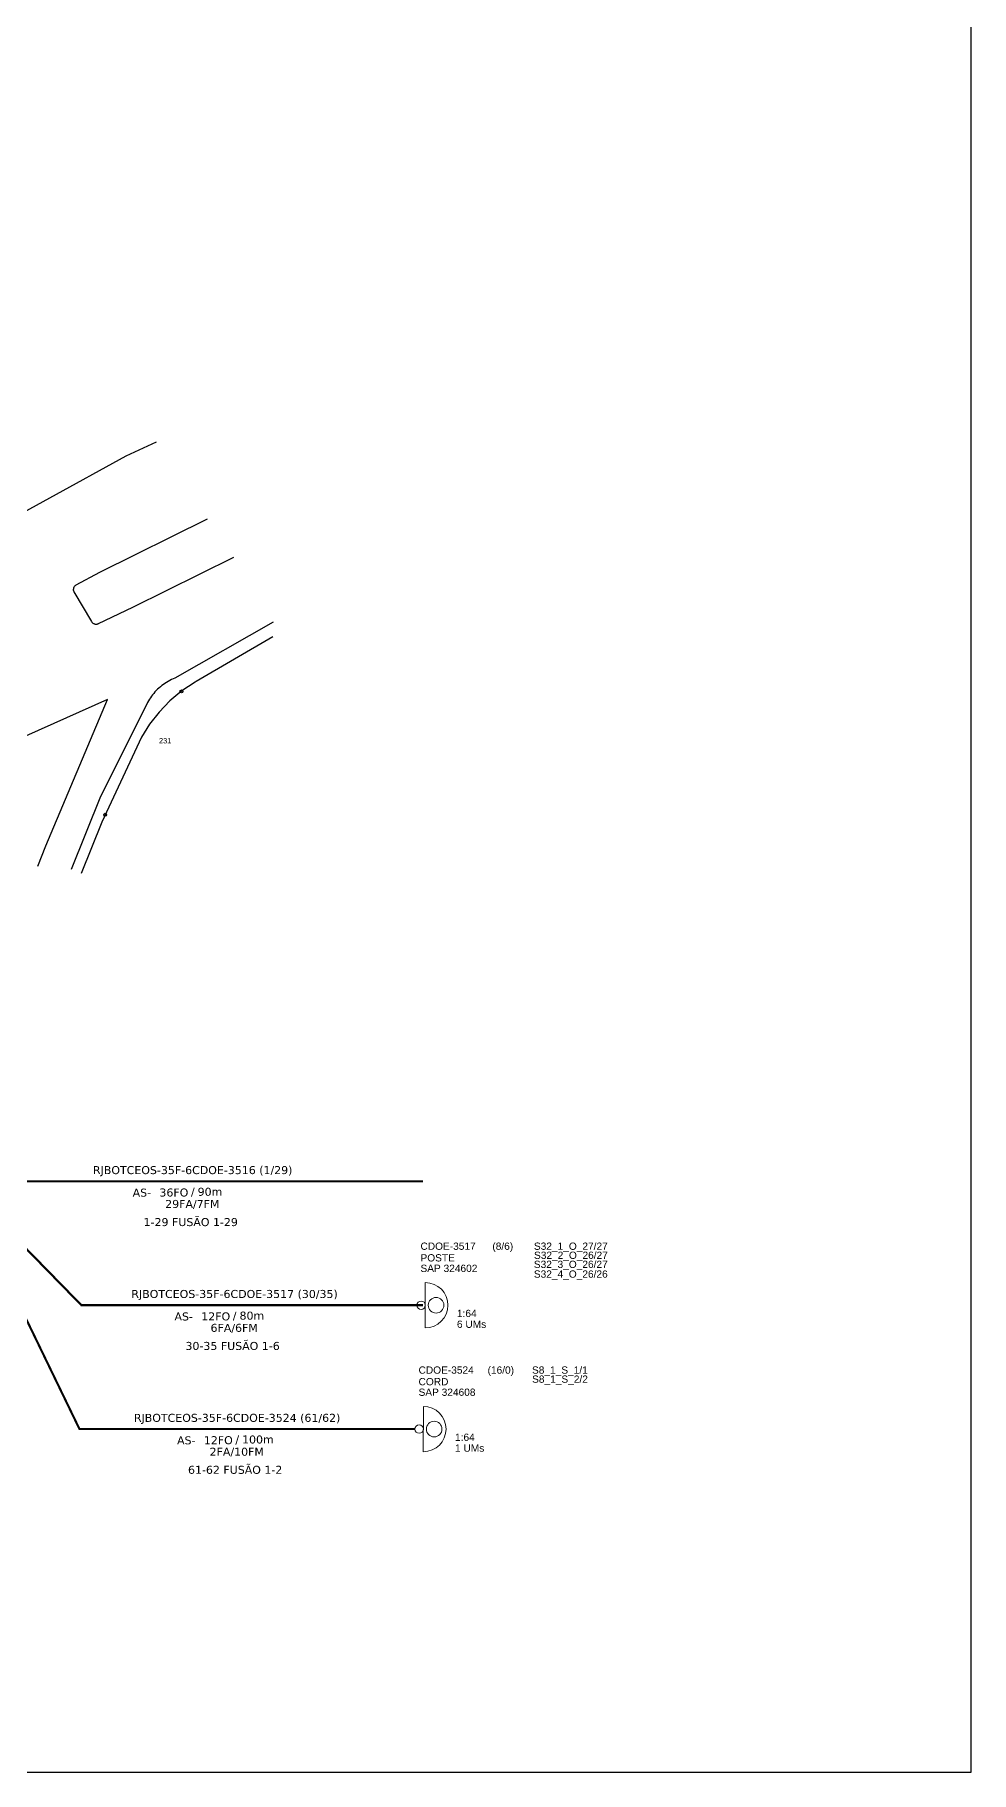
# Model space of a CAD drawing. Header units: millimetres. Extents: x -390 to 805, y 10126 to 10720.
# Drawn here: x 594.9 to 805.5, y 10126.3 to 10517.1 of the extents above; entities that cross this region are included whole.
import ezdxf
from ezdxf.enums import TextEntityAlignment as Align

# ---------------------------------------------------------------- set-up
doc = ezdxf.new("R2010")
doc.units = ezdxf.units.MM
doc.header["$LTSCALE"] = 0.1
doc.header["$MEASUREMENT"] = 0
for name, color, linetype in [('10.0-Cartográfico', 252, 'Continuous'), ('20.5-CABO EM DUTO', 1, 'Continuous'), ('MUB_DIVISA', 7, 'Continuous'), ('MUB_NUMERACAO', 7, 'Continuous')]:
    doc.layers.add(name, color=color, linetype=linetype)
for name, color, linetype, lineweight in [("20.0-LEGENDA DOS CDO'S", 1, 'Continuous', 0), ('20.2-CDO_POSTE', 1, 'Continuous', 5), ('40.1-ETIQUETAS', 1, 'Continuous', 20)]:
    doc.layers.add(name, color=color, linetype=linetype, lineweight=lineweight)
doc.styles.add('ARIAL', font='arial.ttf')
doc.styles.add('siredit', font='verdana.ttf')
doc.styles.get("Standard").update_dxf_attribs({"font": 'arial.ttf'})

# ---------------------------------------------------------------- blocks, each defined once
blk = doc.blocks.new('PDO_PST')
at = {"color": 0}
blk.add_line((2.5, 0), (-2.5, 0), dxfattribs=at)
for centre, radius in [((0, 1.19), 0.862), ((0, -0.46), 0.463)]:
    blk.add_circle(centre, radius, dxfattribs=at)
blk.add_arc((0, 0), 2.5, 0, 180, dxfattribs=at)

msp = doc.modelspace()

# ---------------------------------------------------------------- linework, layer by layer
msp.add_lwpolyline([(-33.09, 10126.29), (805.48, 10126.29), (805.48, 10720.29), (-33.09, 10720.29), (-33.09, 10126.29)])
at = {"layer": '10.0-Cartográfico', "color": 4}
for points in [[(581.05, 10403.49), (615.44, 10422.35), (622.27, 10425.53)], [(633.67, 10408.09), (609.42, 10396.11), (604.13, 10393.24), (604.03, 10393.17), (603.94, 10393.11), (603.84, 10393.03), (603.76, 10392.93), (603.7, 10392.85), (603.65, 10392.74), (603.6, 10392.64), (603.57, 10392.53), (603.56, 10392.41), (603.55, 10392.3), (603.55, 10392.18), (603.57, 10392.08), (603.61, 10391.97), (603.65, 10391.86), (603.7, 10391.78)], [(603.7, 10391.78), (607.66, 10385.08), (607.72, 10384.98), (607.8, 10384.9), (607.88, 10384.81), (607.98, 10384.73), (608.07, 10384.67), (608.19, 10384.62), (608.3, 10384.58), (608.41, 10384.54), (608.53, 10384.52), (608.66, 10384.51), (608.78, 10384.52), (608.9, 10384.54), (609.02, 10384.56), (609.14, 10384.61), (609.22, 10384.64), (616.95, 10388.35), (639.67, 10399.57)], [(648.48, 10384.93), (626.41, 10372.39), (626.01, 10372.22), (625.63, 10372.04), (625.24, 10371.84), (624.87, 10371.63), (624.51, 10371.41), (624.15, 10371.18), (623.8, 10370.93), (623.46, 10370.68), (623.13, 10370.41), (622.81, 10370.14), (622.51, 10369.85), (622.21, 10369.56), (621.92, 10369.25), (621.65, 10368.94), (621.38, 10368.62), (621.13, 10368.29), (620.89, 10367.95), (620.67, 10367.6), (620.46, 10367.25), (620.26, 10366.89), (620.07, 10366.53), (609.64, 10345.71), (603.1, 10329.29)], [(648.41, 10381.68), (631.15, 10371.58), (630.92, 10371.45), (627.98, 10369.48), (625.27, 10367.24), (622.83, 10364.74), (620.68, 10362.02), (618.86, 10359.1), (609.95, 10340), (605.29, 10328.44)], [(595.6, 10330.04), (597.38, 10334.64), (611.23, 10367.55), (543.78, 10337.41), (503.65, 10318.38), (490.06, 10307.29)]]:
    msp.add_lwpolyline(points, dxfattribs=at)
at = {"layer": '20.5-CABO EM DUTO', "color": 0, "linetype": 'ByBlock'}
msp.add_lwpolyline([(682.19, 10231.33, 0.48, 0.48, 0), (605.37, 10231.33, 0.48, 0.48, 0), (578.17, 10259.19, 0, 0, 0)], format="xyseb", dxfattribs=at)
at = {"layer": '20.5-CABO EM DUTO', "color": 0, "linetype": 'ByBlock', "const_width": 0.48}
msp.add_lwpolyline([(578.17, 10259.19), (682.19, 10259.19)], dxfattribs=at)
at = {"layer": '20.5-CABO EM DUTO', "color": 1, "linetype": 'ByBlock'}
msp.add_lwpolyline([(680.38, 10203.48, 0.48, 0.48, 0), (604.94, 10203.48, 0.48, 0.48, 0), (578.17, 10258.76, 0, 0, 0)], format="xyseb", dxfattribs=at)
at = {"layer": 'MUB_DIVISA', "color": 4, "linetype": 'Continuous'}
msp.add_circle((627.86, 10369.38), 0.33, dxfattribs=at)
at = {"layer": 'MUB_DIVISA', "linetype": 'Continuous'}
msp.add_circle((610.71, 10341.64), 0.33, dxfattribs=at)

# ---------------------------------------------------------------- block references
at = {"layer": '20.2-CDO_POSTE', "color": 0, "linetype": 'Continuous', "xscale": 2.04039396521625, "yscale": 2.040393965216026, "zscale": 2.040393965216068, "rotation": 269.8820082586179}
msp.add_blockref('PDO_PST', (682.7, 10231.33), dxfattribs=at)
at = {"layer": '20.2-CDO_POSTE', "color": 1, "linetype": 'Continuous', "xscale": 2.04039396521625, "yscale": 2.040393965216026, "zscale": 2.040393965216068, "rotation": 269.8820082586179}
msp.add_blockref('PDO_PST', (682.27, 10203.48), dxfattribs=at)

# ---------------------------------------------------------------- texts
at = {"layer": "20.0-LEGENDA DOS CDO'S", "color": 0, "style": 'ARIAL'}
for s, height, p in [('CDOE-3517', 1.632, (681.62, 10243.79)), ('POSTE', 1.632, (681.63, 10241.17)), ('S32_1_O_27/27', 1.6323, (707.13, 10243.79)), ('S32_2_O_26/27', 1.6323, (707.15, 10241.75)), ('SAP 324602', 1.632, (681.62, 10238.81)), ('S32_3_O_26/27', 1.6323, (707.12, 10239.71)), ('S32_4_O_26/26', 1.6323, (707.12, 10237.52)), ('6 UMs', 1.632, (689.82, 10226.24)), ('1:64', 1.632, (689.82, 10228.67))]:
    msp.add_text(s, height=height, dxfattribs=at).set_placement(p)
msp.add_text('(8/6)', height=1.632, dxfattribs=at).set_placement((700.13, 10243.79), align=Align.CENTER)
at = {"layer": "20.0-LEGENDA DOS CDO'S", "color": 1, "style": 'ARIAL'}
for s, p in [('CDOE-3524', (681.19, 10215.93)), ('S8_1_S_1/1', (706.7, 10215.93)), ('S8_1_S_2/2', (706.72, 10213.89)), ('SAP 324608', (681.19, 10210.95)), ('CORD', (681.19, 10213.32)), ('1:64', (689.39, 10200.82)), ('1 UMs', (689.39, 10198.38))]:
    msp.add_text(s, height=1.632, dxfattribs=at).set_placement(p)
msp.add_text('(16/0)', height=1.632, dxfattribs=at).set_placement((699.69, 10215.93), align=Align.CENTER)
at = {"layer": '40.1-ETIQUETAS', "color": 0, "style": 'siredit'}
for s, p in [('RJBOTCEOS-35F-6CDOE-3516 (1/29)', (630.4, 10261.72)), ('29FA/7FM', (630.31, 10254.1)), ('RJBOTCEOS-35F-6CDOE-3517 (30/35)', (639.81, 10233.86)), ('6FA/6FM', (639.73, 10226.24))]:
    msp.add_text(s, height=1.8, dxfattribs=at).set_placement(p, align=Align.MIDDLE_CENTER)
for s, p in [('AS-', (621.04, 10256.65)), ('36FO', (629.42, 10256.68)), ('/', (630.84, 10256.85)), ('AS-', (630.45, 10228.8)), ('12FO', (638.83, 10228.82)), ('/', (640.25, 10228.99))]:
    msp.add_text(s, height=1.8, dxfattribs=at).set_placement(p, align=Align.MIDDLE_RIGHT)
for s, p in [('90m', (631.51, 10256.85)), ('80m', (640.93, 10228.99))]:
    msp.add_text(s, height=1.8, dxfattribs=at).set_placement(p, align=Align.MIDDLE_LEFT)
for s, p in [('1-29 FUSÃO 1-29', (629.96, 10249.13)), ('30-35 FUSÃO 1-6', (639.37, 10221.27))]:
    msp.add_text(s, height=1.8, dxfattribs=at).set_placement(p, align=Align.CENTER)
at = {"layer": '40.1-ETIQUETAS', "color": 1, "style": 'siredit'}
for s, p in [('RJBOTCEOS-35F-6CDOE-3524 (61/62)', (640.39, 10206)), ('2FA/10FM', (640.3, 10198.38))]:
    msp.add_text(s, height=1.8, dxfattribs=at).set_placement(p, align=Align.MIDDLE_CENTER)
for s, p in [('AS-', (631.03, 10200.94)), ('12FO', (639.41, 10200.97)), ('/', (640.83, 10201.13))]:
    msp.add_text(s, height=1.8, dxfattribs=at).set_placement(p, align=Align.MIDDLE_RIGHT)
msp.add_text('100m', height=1.8, dxfattribs=at).set_placement((641.5, 10201.13), align=Align.MIDDLE_LEFT)
msp.add_text('61-62 FUSÃO 1-2', height=1.8, dxfattribs=at).set_placement((639.95, 10193.41), align=Align.CENTER)
at = {"layer": 'MUB_NUMERACAO', "color": 0}
msp.add_text('231', height=1.2, dxfattribs=at).set_placement((622.81, 10357.69))

doc.saveas('drawing.dxf')
